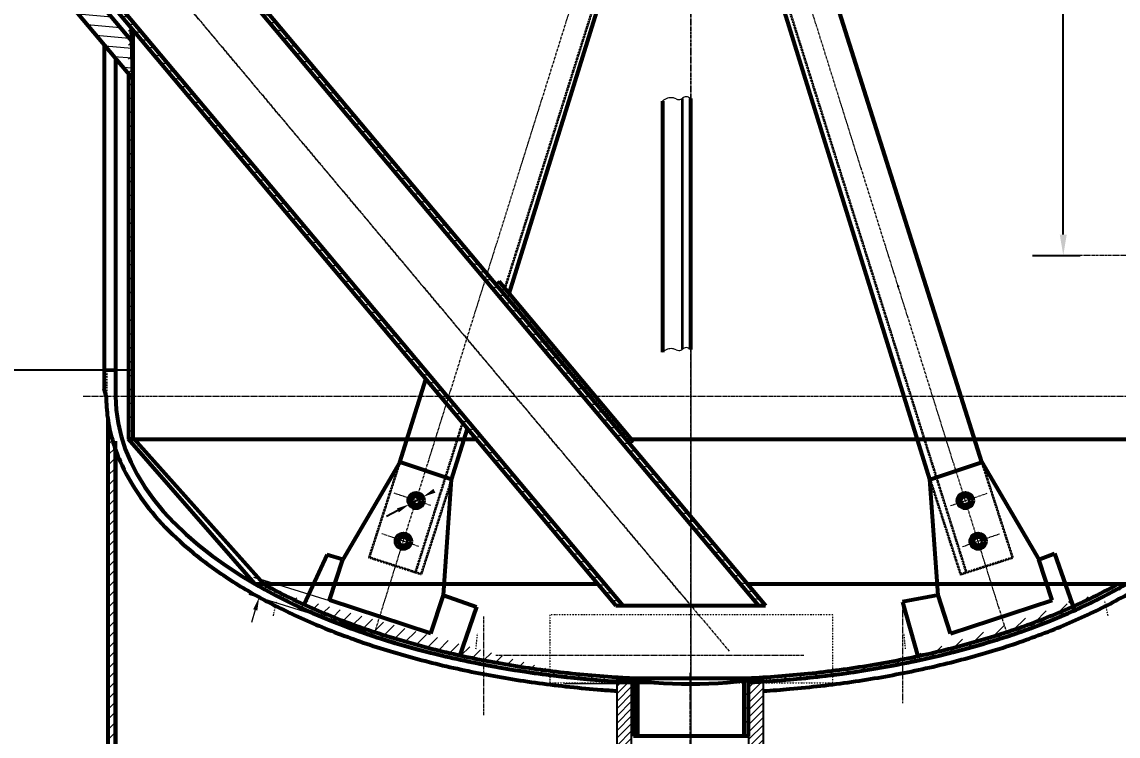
# Model space of a CAD drawing. Header units: millimetres. Extents: x -10 to 21015, y -2 to 14848.
# Drawn here: x 3197 to 5817, y 5305 to 7013 of the extents above; entities that cross this region are included whole.
import ezdxf

# ---------------------------------------------------------------- set-up
doc = ezdxf.new("R2010")
doc.units = ezdxf.units.MM
doc.header["$LTSCALE"] = 5
for name, pattern in [('CENTER', [2, 1.25, -0.25, 0.25, -0.25]), ('DIVIDE', [1.25, 0.5, -0.25, 0, -0.25, 0, -0.25]), ('HIDDEN', [0.375, 0.25, -0.125])]:
    doc.linetypes.add(name, pattern=pattern)
doc.layers.add('dim', color=7, linetype='Continuous')
for name, color, linetype, lineweight in [('中心线', 4, 'CENTER', 18), ('双点划线', 6, 'DIVIDE', 18), ('实线', 7, 'Continuous', 53), ('文字', 3, 'Continuous', 30), ('细线', 1, 'Continuous', 18), ('虚线', 2, 'HIDDEN', 35)]:
    doc.layers.add(name, color=color, linetype=linetype, lineweight=lineweight)
doc.styles.get("Standard").update_dxf_attribs({"font": 'txt.shx', "width": 0.67, "bigfont": 'hztxt.shx'})
doc.dimstyles.get("Standard").update_dxf_attribs({"dimtxt": 0.18, "dimasz": 0.18, "dimexe": 0.18, "dimexo": 0.0625, "dimgap": 0.09, "dimtad": 0, "dimtih": 1, "dimtoh": 1, "dimdec": 4, "dimzin": 0, "dimdsep": 46, "dimtxsty": 'Standard', "dimcen": 0.09, "dimadec": 0, "dimazin": 0, "dimtfac": 1, "dimtdec": 4, "dimtofl": 0, "dimtmove": 0, "dimatfit": 3, "dimfxl": 0, "dimtolj": 1, "dimtzin": 0, "dimarcsym": 0})
pattern_1 = [(45, (-5071.198, 2312.122), (-16.572815, 16.572815), [])]
pattern_2 = [(350, (-6256.198, 4182.747), (2.713253, 15.387621), [])]

# ---------------------------------------------------------------- blocks, each defined once
blk = doc.blocks.new('*D50')
at = {"layer": 'DEFPOINTS', "color": 0}
for p in [(4795.7, 13310.2), (2593.7, 8241.9), (4344, 7523.5), (4795.7, 5617.7), (4795.7, 3260.2)]:
    blk.add_point(p, dxfattribs=at)
at = {"layer": '实线', "color": 1, "lineweight": -2}
blk.add_arc((4795.7, 5617.7), 1958.7, 91.4627, 128.5373, dxfattribs=at)
at = {"layer": '实线', "color": 1}
for points in [[(4745.6, 7584), (4745.8, 7567.4), (4795.7, 7576.3)], [(3580.7, 7143.3), (3570.1, 7156.2), (3536.7, 7118.1)]]:
    blk.add_solid(points, dxfattribs=at)
at = {"layer": '实线', "color": 3, "insert": (4107, 7509.9), "char_height": 70, "attachment_point": 5, "rotation": 20}
blk.add_mtext('\\A1;40°', dxfattribs=at)
blk = doc.blocks.new('*D53')
at = {"layer": 'DEFPOINTS', "color": 0}
for p in [(2801.1, 6180.2), (3461.9, 6180.2), (4513.2, 5110.2)]:
    blk.add_point(p, dxfattribs=at)
at = {"layer": '细线', "color": 1, "lineweight": -2}
for p, q in [((3461.9, 6180.2), (2761.1, 6180.2)), ((2801.1, 5160.2), (2801.1, 6130.2)), ((4513.2, 5110.2), (2761.1, 5110.2))]:
    blk.add_line(p, q, dxfattribs=at)
at = {"layer": '细线', "color": 1}
for points in [[(2792.8, 6130.2), (2809.5, 6130.2), (2801.1, 6180.2)], [(2792.8, 5160.2), (2809.5, 5160.2), (2801.1, 5110.2)]]:
    blk.add_solid(points, dxfattribs=at)
at = {"layer": '细线', "color": 3, "insert": (2746.1, 5645.2), "char_height": 70, "attachment_point": 5, "rotation": 90}
blk.add_mtext('\\A1;850', dxfattribs=at)
blk = doc.blocks.new('*D55')
at = {"layer": 'DEFPOINTS', "color": 0}
for p in [(5612.6, 10206.5), (5686.2, 10206.5), (5612.6, 6454.5)]:
    blk.add_point(p, dxfattribs=at)
at = {"layer": '细线', "color": 1, "lineweight": -2}
for p, q in [((5612.6, 10206.5), (5726.2, 10206.5)), ((5686.2, 6504.5), (5686.2, 10156.5)), ((5612.6, 6454.5), (5726.2, 6454.5))]:
    blk.add_line(p, q, dxfattribs=at)
at = {"layer": '细线', "color": 1}
for points in [[(5677.8, 10156.5), (5694.5, 10156.5), (5686.2, 10206.5)], [(5677.8, 6504.5), (5694.5, 6504.5), (5686.2, 6454.5)]]:
    blk.add_solid(points, dxfattribs=at)
at = {"layer": '细线', "color": 3, "insert": (5631.2, 8330.5), "char_height": 70, "attachment_point": 5, "rotation": 90}
blk.add_mtext('\\A1;3000', dxfattribs=at)

msp = doc.modelspace()

# ---------------------------------------------------------------- hatches: boundary and pattern name
at = {"layer": '文字'}
h = msp.add_hatch(color=1, dxfattribs=at)
edge = h.paths.add_edge_path(flags=0)
edge.add_arc((5291.53711, 6380.55251), 3.125, 0, 360)
h = msp.add_hatch(color=1, dxfattribs=at)
edge = h.paths.add_edge_path(flags=0)
edge.add_arc((5701.30224, 5625.87151), 3.125, 0, 360)
at = {"layer": '细线'}
h = msp.add_hatch(dxfattribs=at)
h.set_pattern_fill('ANSI31', color=256, scale=187.5, angle=130, style=0)
h.set_pattern_definition([(175, (593.272, 2236.665), (-2.04271, -23.34831), [])])
h.paths.add_polyline_path([(2720.70324, 7847.4508), (2666.12257, 7801.65218), (2662.50689, 7805.96118), (2637.13167, 7784.66884), (2670.87802, 7744.45151), (2687.32775, 7758.25447, -0.3427532938), (2705.71785, 7758.94853), (2743.97674, 7731.47972, -0.062576142), (2746.71912, 7728.93681), (3461.41238, 6877.19855), (3459.09369, 6967.47133)])
h.paths.add_polyline_path([(2605.53233, 7758.15385), (2590.21144, 7745.2981), (2623.95779, 7705.08077), (2639.27868, 7717.93652)])
h.paths.add_polyline_path([(3049.85203, 8047.7114, -0.3427532938), (3053.72895, 8065.70159), (3070.17868, 8079.50455), (3036.43233, 8119.72188), (3011.05711, 8098.42954), (3014.67279, 8094.12054), (2960.09212, 8048.32193), (3446.21207, 7468.98673), (3443.89338, 7559.25951), (3072.288, 8002.12155, -0.062576142), (3070.25994, 8005.26384)])
h.paths.add_polyline_path([(3083.35255, 8159.09262), (3068.03167, 8146.23687), (3101.77802, 8106.01954), (3117.0989, 8118.87529)])
h = msp.add_hatch(dxfattribs=at)
h.set_pattern_fill('ANSI31', color=256, scale=125, angle=305, style=0)
h.set_pattern_definition(pattern_2)
h.paths.add_polyline_path([(2621.78603, 8014.92443), (2612.21048, 8006.88958), (3395.93592, 7072.88197), (3395.93592, 7092.32852)])
h.paths.add_polyline_path([(3395.93592, 7479.31482), (3395.93592, 7498.76137), (2920.48517, 8065.3815), (2910.90962, 8057.34666)])
h.paths.add_polyline_path([(3395.93592, 7498.76137), (3395.93592, 7479.31482), (3420.67724, 7449.82926), (3420.67724, 7469.27581)])
h.paths.add_polyline_path([(3395.93592, 7092.32852), (3395.93592, 7072.88197), (3420.67724, 7043.39641), (3420.67724, 7062.84296)])
h.paths.add_polyline_path([(3420.67724, 7062.84296), (3420.67724, 7043.39641), (4144.94601, 6180.24651), (4161.2636, 6180.24651)])
h.paths.add_polyline_path([(3420.67724, 7469.27581), (3420.67724, 7449.82926), (4485.98366, 6180.24651), (4502.30125, 6180.24651)])
h = msp.add_hatch(dxfattribs=at)
h.set_pattern_fill('ANSI31', color=256, scale=125, angle=215, style=0)
h.set_pattern_definition([(260, (-6256.198, 4182.747), (15.387621, -2.713253), [])])
h.paths.add_polyline_path([(4336.93073, 6392.88465), (4329.27029, 6386.45678), (4502.30125, 6180.24651), (4515.35532, 6180.24651)])
h.paths.add_polyline_path([(4515.35532, 6180.24651), (4502.30125, 6180.24651), (4554.74498, 6117.74651), (4567.79905, 6117.74651)])
h.paths.add_polyline_path([(4567.79905, 6117.74651), (4554.74498, 6117.74651), (4650.6641, 6003.43456), (4658.32454, 6009.86243)])
h = msp.add_hatch(dxfattribs=at)
h.set_pattern_fill('ANSI31', color=256, scale=125, angle=305, style=0)
h.set_pattern_definition(pattern_2)
h.paths.add_polyline_path([(4161.2636, 6180.24651), (4144.94601, 6180.24651), (4197.38973, 6117.74651), (4213.70732, 6117.74651)])
h.paths.add_polyline_path([(4502.30125, 6180.24651), (4485.98366, 6180.24651), (4538.42739, 6117.74651), (4554.74498, 6117.74651)])
h.paths.add_polyline_path([(4554.74498, 6117.74651), (4538.42739, 6117.74651), (4795.67724, 5811.16807), (4795.67724, 5830.61462)])
h.paths.add_polyline_path([(4616.99962, 5617.67492), (4633.31721, 5617.67492), (4213.70732, 6117.74651), (4197.38973, 6117.74651)])
h.paths.add_polyline_path([(4958.03727, 5617.67492), (4974.35486, 5617.67492), (4795.67724, 5830.61462), (4795.67724, 5811.16807)])
h = msp.add_hatch(dxfattribs=at)
h.set_pattern_fill('ANSI31', color=256, scale=137.5, style=0)
h.set_pattern_definition([(45, (-5396.823, 2087.747), (-12.153398, 12.153398), [])])
edge = h.paths.add_edge_path()
edge.add_line((3401.92724, 4820.87151), (3419.42724, 4820.87151))
edge.add_line((3419.42724, 4820.87151), (3419.42724, 6001.39065))
edge.add_spline(control_points=[(3419.42724, 6001.39065), (3418.46998, 6004.33853), (3417.54885, 6007.29057), (3416.66401, 6010.24651)], knot_values=[3.2901598918, 3.2901598918, 3.2901598918, 3.2901598918, 3.3025471686, 3.3025471686, 3.3025471686, 3.3025471686], degree=3, periodic=0)
edge.add_line((3416.66401, 6010.24651), (3401.92724, 6010.24651))
edge.add_line((3401.92724, 6010.24651), (3401.92724, 4820.87151))
h = msp.add_hatch(dxfattribs=at)
h.set_pattern_fill('ANSI31', color=256, scale=187.5, style=0)
h.set_pattern_definition(pattern_1)
edge = h.paths.add_edge_path()
edge.add_spline(control_points=[(4301.30224, 5486.40605), (4258.81451, 5494.62797), (4217.15547, 5503.90921), (4130.71727, 5525.81339), (4086.22118, 5538.71193), (4000.44239, 5566.91506), (3959.15992, 5582.21961), (3880.33822, 5615.03152), (3842.79923, 5632.53882), (3796.08744, 5656.92034), (3785.01642, 5662.91066), (3774.16671, 5668.99651)], knot_values=[0.728047747, 0.728047747, 0.728047747, 0.728047747, 0.8278723702, 0.8278723702, 0.9404700136, 0.9404700136, 1.0530676571, 1.0530676571, 1.1656653006, 1.1656653006, 1.2015344357, 1.2015344357, 1.2015344357, 1.2015344357], degree=3, periodic=0)
edge.add_line((3774.16671, 5668.99651), (3761.7856, 5664.68957))
edge.add_ellipse((4795.67724, 6117.74651), major_axis=(-1375, 0), ratio=0.5, start_angle=40.74754355, end_angle=68.92771654, ccw=False)
edge.add_spline(control_points=[(4301.30224, 5476.22187), (4273.25921, 5481.62467), (4245.57024, 5487.48696), (4170.33577, 5504.89136), (4123.65749, 5517.37074), (4021.06252, 5548.72534), (3966.14608, 5568.4183), (3888.54265, 5600.81631), (3863.47005, 5612.09146), (3815.04743, 5635.53149), (3791.69808, 5647.69702), (3769.27455, 5660.27488)], knot_values=[0.728047747, 0.728047747, 0.728047747, 0.728047747, 0.79361756, 0.79361756, 0.9089138402, 0.9089138402, 1.0559645474, 1.0559645474, 1.129489901, 1.129489901, 1.2030152547, 1.2030152547, 1.2030152547, 1.2030152547], degree=3, periodic=0)
edge.add_ellipse((4795.67724, 6117.74651), major_axis=(-1375, 0), ratio=0.5, start_angle=40.74754355, end_angle=68.92771654, ccw=False)
edge.add_spline(control_points=[(4301.30224, 5476.22187), (4273.25921, 5481.62467), (4245.57024, 5487.48696), (4170.33577, 5504.89136), (4123.65749, 5517.37074), (4021.06252, 5548.72534), (3966.14608, 5568.4183), (3888.54265, 5600.81631), (3863.47005, 5612.09146), (3815.04743, 5635.53149), (3791.69808, 5647.69702), (3769.27455, 5660.27488)], knot_values=[0.728047747, 0.728047747, 0.728047747, 0.728047747, 0.79361756, 0.79361756, 0.9089138402, 0.9089138402, 1.0559645474, 1.0559645474, 1.129489901, 1.129489901, 1.2030152547, 1.2030152547, 1.2030152547, 1.2030152547], degree=3, periodic=0)
edge.add_ellipse((4795.67724, 6117.74651), major_axis=(-1375, 0), ratio=0.5, start_angle=40.74754355, end_angle=68.92771654, ccw=False)
edge.add_spline(control_points=[(4301.30224, 5476.22187), (4273.25921, 5481.62467), (4245.57024, 5487.48696), (4170.33577, 5504.89136), (4123.65749, 5517.37074), (4021.06252, 5548.72534), (3966.14608, 5568.4183), (3888.54265, 5600.81631), (3863.47005, 5612.09146), (3815.04743, 5635.53149), (3791.69808, 5647.69702), (3769.27455, 5660.27488)], knot_values=[0.728047747, 0.728047747, 0.728047747, 0.728047747, 0.79361756, 0.79361756, 0.9089138402, 0.9089138402, 1.0559645474, 1.0559645474, 1.129489901, 1.129489901, 1.2030152547, 1.2030152547, 1.2030152547, 1.2030152547], degree=3, periodic=0)
edge.add_ellipse((4795.67724, 6117.74651), major_axis=(-1375, 0), ratio=0.5, start_angle=40.74754355, end_angle=68.92771654, ccw=False)
edge.add_spline(control_points=[(4301.30224, 5476.22187), (4273.25921, 5481.62467), (4245.57024, 5487.48696), (4170.33577, 5504.89136), (4123.65749, 5517.37074), (4021.06252, 5548.72534), (3966.14608, 5568.4183), (3888.54265, 5600.81631), (3863.47005, 5612.09146), (3815.04743, 5635.53149), (3791.69808, 5647.69702), (3769.27455, 5660.27488)], knot_values=[0.728047747, 0.728047747, 0.728047747, 0.728047747, 0.79361756, 0.79361756, 0.9089138402, 0.9089138402, 1.0559645474, 1.0559645474, 1.129489901, 1.129489901, 1.2030152547, 1.2030152547, 1.2030152547, 1.2030152547], degree=3, periodic=0)
edge.add_ellipse((4795.67724, 6117.74651), major_axis=(-1375, 0), ratio=0.5, start_angle=40.74754355, end_angle=68.92771654, ccw=False)
edge.add_spline(control_points=[(4301.30224, 5476.22187), (4273.25921, 5481.62467), (4245.57024, 5487.48696), (4170.33577, 5504.89136), (4123.65749, 5517.37074), (4021.06252, 5548.72534), (3966.14608, 5568.4183), (3888.54265, 5600.81631), (3863.47005, 5612.09146), (3815.04743, 5635.53149), (3791.69808, 5647.69702), (3769.27455, 5660.27488)], knot_values=[0.728047747, 0.728047747, 0.728047747, 0.728047747, 0.79361756, 0.79361756, 0.9089138402, 0.9089138402, 1.0559645474, 1.0559645474, 1.129489901, 1.129489901, 1.2030152547, 1.2030152547, 1.2030152547, 1.2030152547], degree=3, periodic=0)
edge.add_ellipse((4795.67724, 6117.74651), major_axis=(-1375, 0), ratio=0.5, start_angle=40.74754355, end_angle=68.92771654, ccw=False)
edge.add_spline(control_points=[(4301.30224, 5476.22187), (4273.25921, 5481.62467), (4245.57024, 5487.48696), (4170.33577, 5504.89136), (4123.65749, 5517.37074), (4021.06252, 5548.72534), (3966.14608, 5568.4183), (3888.54265, 5600.81631), (3863.47005, 5612.09146), (3815.04743, 5635.53149), (3791.69808, 5647.69702), (3769.27455, 5660.27488)], knot_values=[0.728047747, 0.728047747, 0.728047747, 0.728047747, 0.79361756, 0.79361756, 0.9089138402, 0.9089138402, 1.0559645474, 1.0559645474, 1.129489901, 1.129489901, 1.2030152547, 1.2030152547, 1.2030152547, 1.2030152547], degree=3, periodic=0)
edge.add_ellipse((4795.67724, 6117.74651), major_axis=(-1375, 0), ratio=0.5, start_angle=40.74754355, end_angle=68.92771654, ccw=False)
edge.add_spline(control_points=[(4301.30224, 5476.22187), (4273.25921, 5481.62467), (4245.57024, 5487.48696), (4170.33577, 5504.89136), (4123.65749, 5517.37074), (4021.06252, 5548.72534), (3966.14608, 5568.4183), (3888.54265, 5600.81631), (3863.47005, 5612.09146), (3815.04743, 5635.53149), (3791.69808, 5647.69702), (3769.27455, 5660.27488)], knot_values=[0.728047747, 0.728047747, 0.728047747, 0.728047747, 0.79361756, 0.79361756, 0.9089138402, 0.9089138402, 1.0559645474, 1.0559645474, 1.129489901, 1.129489901, 1.2030152547, 1.2030152547, 1.2030152547, 1.2030152547], degree=3, periodic=0)
edge.add_ellipse((4795.67724, 6117.74651), major_axis=(-1375, 0), ratio=0.5, start_angle=40.74754355, end_angle=68.92771654, ccw=False)
edge.add_spline(control_points=[(4301.30224, 5476.22187), (4273.25921, 5481.62467), (4245.57024, 5487.48696), (4170.33577, 5504.89136), (4123.65749, 5517.37074), (4021.06252, 5548.72534), (3966.14608, 5568.4183), (3888.54265, 5600.81631), (3863.47005, 5612.09146), (3815.04743, 5635.53149), (3791.69808, 5647.69702), (3769.27455, 5660.27488)], knot_values=[0.728047747, 0.728047747, 0.728047747, 0.728047747, 0.79361756, 0.79361756, 0.9089138402, 0.9089138402, 1.0559645474, 1.0559645474, 1.129489901, 1.129489901, 1.2030152547, 1.2030152547, 1.2030152547, 1.2030152547], degree=3, periodic=0)
edge.add_ellipse((4795.67724, 6117.74651), major_axis=(-1375, 0), ratio=0.5, start_angle=40.74754355, end_angle=68.92771654, ccw=False)
edge.add_spline(control_points=[(3769.27455, 5660.27488), (3791.69808, 5647.69702), (3815.04743, 5635.53149), (3863.47005, 5612.09146), (3888.54265, 5600.81631), (3966.14608, 5568.4183), (4021.06252, 5548.72534), (4123.65749, 5517.37074), (4170.33577, 5504.89136), (4245.57024, 5487.48696), (4273.25921, 5481.62467), (4301.30224, 5476.22187)], knot_values=[0.728047747, 0.728047747, 0.728047747, 0.728047747, 0.8015731006, 0.8015731006, 0.8750984543, 0.8750984543, 1.0221491615, 1.0221491615, 1.1374454417, 1.1374454417, 1.2030152547, 1.2030152547, 1.2030152547, 1.2030152547], degree=3, periodic=0)
edge.add_line((4301.30224, 5476.22187), (4301.30224, 5486.40605))
edge = h.paths.add_edge_path()
edge.add_spline(control_points=[(4477.22341, 5459.01024), (4473.10302, 5459.50264), (4468.98723, 5460.0046), (4414.99101, 5466.72294), (4365.81157, 5474.33479), (4312.18881, 5484.31933), (4306.73874, 5485.35402), (4301.30224, 5486.40605)], knot_values=[1.2015344357, 1.2015344357, 1.2015344357, 1.2015344357, 1.2108134994, 1.2108134994, 1.3234111429, 1.3234111429, 1.3361841632, 1.3361841632, 1.3361841632, 1.3361841632], degree=3, periodic=0)
edge.add_line((4301.30224, 5486.40605), (4301.30224, 5476.22187))
edge.add_spline(control_points=[(4301.30224, 5476.22187), (4322.56936, 5472.12452), (4344.04011, 5468.29144), (4399.68394, 5459.13185), (4434.11689, 5454.19991), (4468.88185, 5449.94652)], knot_values=[1.2030152547, 1.2030152547, 1.2030152547, 1.2030152547, 1.2527417219, 1.2527417219, 1.3308303446, 1.3308303446, 1.3308303446, 1.3308303446], degree=3, periodic=0)
edge.add_ellipse((4795.67724, 6117.74651), major_axis=(-1375, 0), ratio=0.5, start_angle=68.92771654, end_angle=76.25095765, ccw=False)
edge.add_spline(control_points=[(4468.88185, 5449.94652), (4434.11689, 5454.19991), (4399.68394, 5459.13185), (4344.04011, 5468.29144), (4322.56936, 5472.12452), (4301.30224, 5476.22187)], knot_values=[1.2030152547, 1.2030152547, 1.2030152547, 1.2030152547, 1.2811038773, 1.2811038773, 1.3308303446, 1.3308303446, 1.3308303446, 1.3308303446], degree=3, periodic=0)
edge.add_ellipse((4795.67724, 6117.74651), major_axis=(-1375, 0), ratio=0.5, start_angle=68.92771654, end_angle=76.25095765, ccw=False)
edge.add_spline(control_points=[(4301.30224, 5476.22187), (4322.56936, 5472.12452), (4344.04011, 5468.29144), (4399.68394, 5459.13185), (4434.11689, 5454.19991), (4468.88185, 5449.94652)], knot_values=[1.2030152547, 1.2030152547, 1.2030152547, 1.2030152547, 1.2527417219, 1.2527417219, 1.3308303446, 1.3308303446, 1.3308303446, 1.3308303446], degree=3, periodic=0)
edge.add_line((4468.88185, 5449.94652), (4477.22341, 5459.01024))
edge = h.paths.add_edge_path()
edge.add_line((4477.22341, 5459.01024), (4468.88185, 5449.94652))
edge.add_spline(control_points=[(4468.88185, 5449.94652), (4485.44665, 5447.91987), (4502.08683, 5446.04727), (4558.72762, 5440.2253), (4599.02976, 5437.00912), (4639.5378, 5434.69391)], knot_values=[1.3308303446, 1.3308303446, 1.3308303446, 1.3308303446, 1.3680380021, 1.3680380021, 1.4569947807, 1.4569947807, 1.4569947807, 1.4569947807], degree=3, periodic=0)
edge.add_ellipse((4795.67724, 6117.74651), major_axis=(-1375, 0), ratio=0.5, start_angle=76.25095765, end_angle=83.47520845, ccw=False)
edge.add_spline(control_points=[(4639.5378, 5434.69391), (4599.02976, 5437.00912), (4558.72762, 5440.2253), (4502.08683, 5446.04727), (4485.44665, 5447.91987), (4468.88185, 5449.94652)], knot_values=[1.3308303446, 1.3308303446, 1.3308303446, 1.3308303446, 1.4197871231, 1.4197871231, 1.4569947807, 1.4569947807, 1.4569947807, 1.4569947807], degree=3, periodic=0)
edge.add_ellipse((4795.67724, 6117.74651), major_axis=(-1375, 0), ratio=0.5, start_angle=76.25095765, end_angle=83.47520845, ccw=False)
edge.add_spline(control_points=[(4468.88185, 5449.94652), (4485.44665, 5447.91987), (4502.08683, 5446.04727), (4558.72762, 5440.2253), (4599.02976, 5437.00912), (4639.5378, 5434.69391)], knot_values=[1.3308303446, 1.3308303446, 1.3308303446, 1.3308303446, 1.3680380021, 1.3680380021, 1.4569947807, 1.4569947807, 1.4569947807, 1.4569947807], degree=3, periodic=0)
edge.add_line((4639.5378, 5434.69391), (4658.80224, 5433.66159))
edge.add_line((4658.80224, 5433.66159), (4658.80224, 5443.67405))
edge.add_spline(control_points=[(4658.80224, 5443.67405), (4644.61863, 5444.38608), (4630.45742, 5445.20877), (4569.55288, 5449.23009), (4523.10233, 5453.52758), (4477.22341, 5459.01024)], knot_values=[1.3361841632, 1.3361841632, 1.3361841632, 1.3361841632, 1.3674006251, 1.3674006251, 1.4707192048, 1.4707192048, 1.4707192048, 1.4707192048], degree=3, periodic=0)
h = msp.add_hatch(dxfattribs=at)
h.set_pattern_fill('ANSI31', color=256, scale=187.5, style=0)
h.set_pattern_definition(pattern_1)
edge = h.paths.add_edge_path()
edge.add_spline(control_points=[(5027.38141, 5450.11488), (4995.93586, 5447.41691), (4964.30026, 5445.26791), (4932.55224, 5443.67387)], knot_values=[1.6708734299, 1.6708734299, 1.6708734299, 1.6708734299, 1.740747177, 1.740747177, 1.740747177, 1.740747177], degree=3, periodic=0)
edge.add_line((4932.55224, 5443.67387), (4932.55224, 5433.66187))
edge.add_spline(control_points=[(4932.55224, 5433.66187), (4952.35419, 5434.65229), (4972.11313, 5435.85758), (5004.20512, 5438.17013), (5016.57546, 5439.14804), (5028.9168, 5440.21023)], knot_values=[1.6705069668, 1.6705069668, 1.6705069668, 1.6705069668, 1.7139268428, 1.7139268428, 1.7412494216, 1.7412494216, 1.7412494216, 1.7412494216], degree=3, periodic=0)
edge.add_ellipse((4795.67724, 6117.74651), major_axis=(-1375, 0), ratio=0.5, start_angle=95.71299634, end_angle=99.76623774, ccw=False)
edge.add_spline(control_points=[(4932.55224, 5433.66187), (4952.35419, 5434.65229), (4972.11313, 5435.85758), (5004.20512, 5438.17013), (5016.57546, 5439.14804), (5028.9168, 5440.21023)], knot_values=[1.6705069668, 1.6705069668, 1.6705069668, 1.6705069668, 1.7139268428, 1.7139268428, 1.7412494216, 1.7412494216, 1.7412494216, 1.7412494216], degree=3, periodic=0)
edge.add_arc((4931.92724, 5430.24651), 97.5, 5.86541015, 11.75798378)
edge = h.paths.add_edge_path()
edge.add_ellipse((4795.67724, 6117.74651), major_axis=(-1375, 0), ratio=0.5, start_angle=111.60352892, end_angle=124.15084933, ccw=False)
edge.add_spline(control_points=[(5567.56578, 5548.79765), (5526.97093, 5535.02923), (5484.90142, 5522.34756), (5396.29445, 5498.77241), (5349.64013, 5487.98835), (5301.92724, 5478.54109)], knot_values=[1.9478492065, 1.9478492065, 1.9478492065, 1.9478492065, 2.0548746939, 2.0548746939, 2.1668411709, 2.1668411709, 2.1668411709, 2.1668411709], degree=3, periodic=0)
edge.add_ellipse((4795.67724, 6117.74651), major_axis=(-1375, 0), ratio=0.5, start_angle=111.60352892, end_angle=124.15084933, ccw=False)
edge.add_spline(control_points=[(5567.56578, 5548.79765), (5526.97093, 5535.02923), (5484.90142, 5522.34756), (5396.29445, 5498.77241), (5349.64013, 5487.98835), (5301.92724, 5478.54109)], knot_values=[1.9478492065, 1.9478492065, 1.9478492065, 1.9478492065, 2.0548746939, 2.0548746939, 2.1668411709, 2.1668411709, 2.1668411709, 2.1668411709], degree=3, periodic=0)
edge.add_ellipse((4795.67724, 6117.74651), major_axis=(-1375, 0), ratio=0.5, start_angle=111.60352892, end_angle=124.15084933, ccw=False)
edge.add_spline(control_points=[(5301.92724, 5478.54109), (5349.64013, 5487.98835), (5396.29445, 5498.77241), (5484.90142, 5522.34756), (5526.97093, 5535.02923), (5567.56578, 5548.79765)], knot_values=[1.9478492065, 1.9478492065, 1.9478492065, 1.9478492065, 2.0598156834, 2.0598156834, 2.1668411709, 2.1668411709, 2.1668411709, 2.1668411709], degree=3, periodic=0)
edge.add_line((5567.56578, 5548.79765), (5560.97206, 5557.1244))
edge.add_spline(control_points=[(5560.97206, 5557.1244), (5542.53787, 5550.91206), (5523.79754, 5544.92322), (5460.84828, 5525.87228), (5415.40936, 5513.81199), (5346.73531, 5497.99382), (5324.45129, 5493.21571), (5301.92724, 5488.73608)], knot_values=[1.9493754817, 1.9493754817, 1.9493754817, 1.9493754817, 1.9981428904, 1.9981428904, 2.1107405339, 2.1107405339, 2.1638560125, 2.1638560125, 2.1638560125, 2.1638560125], degree=3, periodic=0)
edge.add_line((5301.92724, 5488.73608), (5301.92724, 5478.54109))
edge.add_spline(control_points=[(5301.92724, 5478.54109), (5349.64013, 5487.98835), (5396.29445, 5498.77241), (5484.90142, 5522.34756), (5526.97093, 5535.02923), (5567.56578, 5548.79765)], knot_values=[1.9478492065, 1.9478492065, 1.9478492065, 1.9478492065, 2.0598156834, 2.0598156834, 2.1668411709, 2.1668411709, 2.1668411709, 2.1668411709], degree=3, periodic=0)
edge.add_ellipse((4795.67724, 6117.74651), major_axis=(-1375, 0), ratio=0.5, start_angle=111.60352892, end_angle=124.15084933, ccw=False)
edge.add_spline(control_points=[(5567.56578, 5548.79765), (5526.97093, 5535.02923), (5484.90142, 5522.34756), (5396.29445, 5498.77241), (5349.64013, 5487.98835), (5301.92724, 5478.54109)], knot_values=[1.9478492065, 1.9478492065, 1.9478492065, 1.9478492065, 2.0548746939, 2.0548746939, 2.1668411709, 2.1668411709, 2.1668411709, 2.1668411709], degree=3, periodic=0)
edge = h.paths.add_edge_path()
edge.add_ellipse((4795.67724, 6117.74651), major_axis=(-1375, 0), ratio=0.5, start_angle=124.15084933, end_angle=139.25245645, ccw=False)
edge.add_spline(control_points=[(5822.07972, 5660.2748), (5819.68855, 5658.93359), (5817.28687, 5657.59707), (5779.40333, 5636.68051), (5741.67153, 5618.11887), (5662.18752, 5583.28996), (5620.43549, 5567.022), (5573.83121, 5550.93215), (5570.7029, 5549.86165), (5567.56578, 5548.79765)], knot_values=[2.1668411709, 2.1668411709, 2.1668411709, 2.1668411709, 2.1746815132, 2.1746815132, 2.2899777934, 2.2899777934, 2.4052740736, 2.4052740736, 2.4135448664, 2.4135448664, 2.4135448664, 2.4135448664], degree=3, periodic=0)
edge.add_ellipse((4795.67724, 6117.74651), major_axis=(-1375, 0), ratio=0.5, start_angle=124.15084933, end_angle=139.25245645, ccw=False)
edge.add_spline(control_points=[(5822.07972, 5660.2748), (5819.68855, 5658.93359), (5817.28687, 5657.59707), (5779.40333, 5636.68051), (5741.67153, 5618.11887), (5662.18752, 5583.28996), (5620.43549, 5567.022), (5573.83121, 5550.93215), (5570.7029, 5549.86165), (5567.56578, 5548.79765)], knot_values=[2.1668411709, 2.1668411709, 2.1668411709, 2.1668411709, 2.1746815132, 2.1746815132, 2.2899777934, 2.2899777934, 2.4052740736, 2.4052740736, 2.4135448664, 2.4135448664, 2.4135448664, 2.4135448664], degree=3, periodic=0)
edge.add_ellipse((4795.67724, 6117.74651), major_axis=(-1375, 0), ratio=0.5, start_angle=124.15084933, end_angle=139.25245645, ccw=False)
edge.add_spline(control_points=[(5822.07972, 5660.2748), (5819.68855, 5658.93359), (5817.28687, 5657.59707), (5779.40333, 5636.68051), (5741.67153, 5618.11887), (5662.18752, 5583.28996), (5620.43549, 5567.022), (5573.83121, 5550.93215), (5570.7029, 5549.86165), (5567.56578, 5548.79765)], knot_values=[2.1668411709, 2.1668411709, 2.1668411709, 2.1668411709, 2.1746815132, 2.1746815132, 2.2899777934, 2.2899777934, 2.4052740736, 2.4052740736, 2.4135448664, 2.4135448664, 2.4135448664, 2.4135448664], degree=3, periodic=0)
edge.add_ellipse((4795.67724, 6117.74651), major_axis=(-1375, 0), ratio=0.5, start_angle=124.15084933, end_angle=139.25245645, ccw=False)
edge.add_spline(control_points=[(5822.07972, 5660.2748), (5819.68855, 5658.93359), (5817.28687, 5657.59707), (5779.40333, 5636.68051), (5741.67153, 5618.11887), (5662.18752, 5583.28996), (5620.43549, 5567.022), (5573.83121, 5550.93215), (5570.7029, 5549.86165), (5567.56578, 5548.79765)], knot_values=[2.1668411709, 2.1668411709, 2.1668411709, 2.1668411709, 2.1746815132, 2.1746815132, 2.2899777934, 2.2899777934, 2.4052740736, 2.4052740736, 2.4135448664, 2.4135448664, 2.4135448664, 2.4135448664], degree=3, periodic=0)
edge.add_ellipse((4795.67724, 6117.74651), major_axis=(-1375, 0), ratio=0.5, start_angle=124.15084933, end_angle=139.25245645)
edge.add_line((5837.36757, 5668.99651), (5817.18772, 5668.99651))
edge.add_spline(control_points=[(5817.18772, 5668.99651), (5795.02723, 5656.5667), (5771.94363, 5644.53534), (5711.19559, 5615.1128), (5672.35748, 5598.31244), (5608.70352, 5573.76959), (5585.10002, 5565.25556), (5560.97206, 5557.1244)], knot_values=[2.1638560125, 2.1638560125, 2.1638560125, 2.1638560125, 2.2371169881, 2.2371169881, 2.3497146316, 2.3497146316, 2.4135448664, 2.4135448664, 2.4135448664, 2.4135448664], degree=3, periodic=0)
edge.add_line((5560.97206, 5557.1244), (5567.56578, 5548.79765))
edge.add_spline(control_points=[(5567.56578, 5548.79765), (5570.7029, 5549.86165), (5573.83121, 5550.93215), (5620.43549, 5567.022), (5662.18752, 5583.28996), (5741.67153, 5618.11887), (5779.40333, 5636.68051), (5817.28687, 5657.59707), (5819.68855, 5658.93359), (5822.07972, 5660.2748)], knot_values=[2.1668411709, 2.1668411709, 2.1668411709, 2.1668411709, 2.1751119637, 2.1751119637, 2.2904082439, 2.2904082439, 2.4057045241, 2.4057045241, 2.4135448664, 2.4135448664, 2.4135448664, 2.4135448664], degree=3, periodic=0)
edge.add_ellipse((4795.67724, 6117.74651), major_axis=(-1375, 0), ratio=0.5, start_angle=124.15084933, end_angle=139.25245645, ccw=False)
edge.add_spline(control_points=[(5822.07972, 5660.2748), (5819.68855, 5658.93359), (5817.28687, 5657.59707), (5779.40333, 5636.68051), (5741.67153, 5618.11887), (5662.18752, 5583.28996), (5620.43549, 5567.022), (5573.83121, 5550.93215), (5570.7029, 5549.86165), (5567.56578, 5548.79765)], knot_values=[2.1668411709, 2.1668411709, 2.1668411709, 2.1668411709, 2.1746815132, 2.1746815132, 2.2899777934, 2.2899777934, 2.4052740736, 2.4052740736, 2.4135448664, 2.4135448664, 2.4135448664, 2.4135448664], degree=3, periodic=0)
h = msp.add_hatch(dxfattribs=at)
h.set_pattern_fill('ANSI31', color=256, scale=187.5, style=0)
h.set_pattern_definition(pattern_1)
edge = h.paths.add_edge_path()
edge.add_spline(control_points=[(5028.9168, 5440.21023), (5068.65364, 5443.6303), (5108.08975, 5447.92417), (5198.16118, 5459.82892), (5248.47119, 5468.0555), (5299.08841, 5477.98036), (5300.50829, 5478.26014), (5301.92724, 5478.54109)], knot_values=[1.7412494216, 1.7412494216, 1.7412494216, 1.7412494216, 1.829223123, 1.829223123, 1.9445194032, 1.9445194032, 1.9478492065, 1.9478492065, 1.9478492065, 1.9478492065], degree=3, periodic=0)
edge.add_line((5301.92724, 5478.54109), (5301.92724, 5488.73608))
edge.add_spline(control_points=[(5301.92724, 5488.73608), (5276.70335, 5483.7195), (5251.17844, 5479.07725), (5176.59547, 5466.75661), (5126.8766, 5460.06873), (5060.22552, 5453.08751), (5043.82946, 5451.5261), (5027.38141, 5450.11488)], knot_values=[1.740747177, 1.740747177, 1.740747177, 1.740747177, 1.8002293419, 1.8002293419, 1.9128269854, 1.9128269854, 1.9493754817, 1.9493754817, 1.9493754817, 1.9493754817], degree=3, periodic=0)
edge.add_arc((4931.92724, 5430.24651), 97.5, 5.86541015, 11.75798378, ccw=False)
h = msp.add_hatch(dxfattribs=at)
h.set_pattern_fill('ANSI31', color=256, scale=100, angle=90, style=0)
h.set_pattern_definition([(225, (-1116.198, 7166.426), (-8.838835, 8.838835), [])])
h.paths.add_polyline_path([(4986.92724, 5107.67563), (4934.42724, 5107.67563), (4934.42724, 5438.92381, 0.008002391), (4969.42724, 5443.92563), (4969.42724, 5205.4813, 0.0813811109), (4970.08084, 5201.4922), (4982.81132, 5163.68654, 0.1458291798), (4986.92724, 5157.85271)])
h.paths.add_polyline_path([(5014.42724, 5110.17563), (5010.05224, 5110.17563), (5010.05224, 5107.67563), (4986.92724, 5107.67563), (4986.92724, 5157.85271, 0.1682496576), (4994.65772, 5155.17563), (5014.42724, 5155.17563)])
h.paths.add_polyline_path([(5075.67724, 5110.17563), (5055.67724, 5110.17563), (5055.67724, 5155.17563), (5075.67724, 5155.17563)])
h.paths.add_polyline_path([(4654.42724, 5107.67563), (4601.92724, 5107.67563), (4601.92724, 5157.85271, 0.1458291798), (4606.04316, 5163.68654), (4618.77364, 5201.4922, 0.0813811109), (4619.42724, 5205.4813), (4619.42724, 5443.92563), (4621.92724, 5443.92563, 0.0074319427), (4654.42724, 5439.24325)])
h.paths.add_polyline_path([(4601.92724, 5107.67563), (4578.80224, 5107.67563), (4578.80224, 5110.17563), (4574.42724, 5110.17563), (4574.42724, 5155.17563), (4594.19676, 5155.17563, 0.1682496576), (4601.92724, 5157.85271)])
h.paths.add_polyline_path([(4533.17724, 5110.17563), (4513.17724, 5110.17563), (4513.17724, 5155.17563), (4533.17724, 5155.17563)])
h = msp.add_hatch(dxfattribs=at)
h.set_pattern_fill('ANSI31', color=256, scale=187.5, angle=90, style=0)
h.set_pattern_definition([(135, (-5071.198, 2312.122), (-16.572815, -16.572815), [])])
edge = h.paths.add_edge_path()
edge.add_spline(control_points=[(4932.55224, 5411.1336), (4929.22005, 5410.96828), (4925.88669, 5410.80899), (4922.55224, 5410.65575)], knot_values=[1.6624461549, 1.6624461549, 1.6624461549, 1.6624461549, 1.6696921441, 1.6696921441, 1.6696921441, 1.6696921441], degree=3, periodic=0)
edge.add_line((4922.55224, 5410.65575), (4922.55224, 5333.19828))
edge.add_arc((4931.92724, 5430.24651), 97.5, 264.48226563, 270.36728315)
edge.add_line((4932.55224, 5332.74851), (4932.55224, 5411.1336))
h.paths.add_polyline_path([(4932.55224, 5332.74851, -0.0256838784), (4922.55224, 5333.19828), (4922.55224, 5305.24692), (4932.55224, 5305.24692)])
edge = h.paths.add_edge_path()
edge.add_line((4932.55224, 5430.24651), (4922.55224, 5430.24651))
edge.add_line((4922.55224, 5430.24651), (4922.55224, 5410.65575))
edge.add_spline(control_points=[(4922.55224, 5410.65575), (4925.88669, 5410.80899), (4929.22005, 5410.96828), (4932.55224, 5411.1336)], knot_values=[1.6624461549, 1.6624461549, 1.6624461549, 1.6624461549, 1.6696921441, 1.6696921441, 1.6696921441, 1.6696921441], degree=3, periodic=0)
edge.add_line((4932.55224, 5411.1336), (4932.55224, 5430.24651))
edge = h.paths.add_edge_path()
edge.add_line((4932.55224, 5443.67405), (4922.55224, 5443.67405))
edge.add_line((4922.55224, 5443.67405), (4922.55224, 5433.17954))
edge.add_ellipse((4795.67724, 6117.74651), major_axis=(-1375, 0), ratio=0.5, start_angle=95.29436898, end_angle=95.71299634)
edge.add_spline(control_points=[(5028.9168, 5440.21023), (5016.57546, 5439.14804), (5004.20512, 5438.17013), (4972.11313, 5435.85758), (4952.35419, 5434.65229), (4932.55224, 5433.66187)], knot_values=[1.6705069668, 1.6705069668, 1.6705069668, 1.6705069668, 1.6978295457, 1.6978295457, 1.7412494216, 1.7412494216, 1.7412494216, 1.7412494216], degree=3, periodic=0)
edge.add_line((4932.55224, 5433.66187), (4932.55224, 5443.67405))
edge = h.paths.add_edge_path()
edge.add_spline(control_points=[(4668.80224, 5410.65583), (4665.46779, 5410.80907), (4662.13443, 5410.96834), (4658.80224, 5411.13365)], knot_values=[1.4719005053, 1.4719005053, 1.4719005053, 1.4719005053, 1.479146489, 1.479146489, 1.479146489, 1.479146489], degree=3, periodic=0)
edge.add_line((4658.80224, 5411.13365), (4658.80224, 5305.24692))
edge.add_line((4658.80224, 5305.24692), (4668.80224, 5305.24692))
edge.add_line((4668.80224, 5305.24692), (4668.80224, 5410.65583))
edge = h.paths.add_edge_path()
edge.add_line((4668.80224, 5430.24651), (4658.80224, 5430.24651))
edge.add_line((4658.80224, 5430.24651), (4658.80224, 5411.13365))
edge.add_spline(control_points=[(4658.80224, 5411.13365), (4662.13443, 5410.96834), (4665.46779, 5410.80907), (4668.80224, 5410.65583)], knot_values=[1.4719005053, 1.4719005053, 1.4719005053, 1.4719005053, 1.479146489, 1.479146489, 1.479146489, 1.479146489], degree=3, periodic=0)
edge.add_line((4668.80224, 5410.65583), (4668.80224, 5430.24651))

# ---------------------------------------------------------------- linework, layer by layer
at = {"color": 7}
for p, q in [((4619.42724, 5205.4813), (4619.42724, 5443.92563)), ((4654.42724, 5107.67563), (4654.42724, 5439.24325)), ((4934.42724, 5107.67563), (4934.42724, 5438.92381)), ((4969.42724, 5205.4813), (4969.42724, 5443.92563))]:
    msp.add_line(p, q, dxfattribs=at)
at = {"layer": 'dim'}
for p, q in [((4336.93073, 6392.88465), (4329.27029, 6386.45678)), ((4658.32454, 6009.86243), (4650.6641, 6003.43456))]:
    msp.add_line(p, q, dxfattribs=at)
at = {"layer": 'dim', "color": 1}
for p, q in [((4123.11046, 5859.6038), (4155.42819, 5876.99525)), ((4095.59204, 5844.79506), (4068.07361, 5829.98631))]:
    msp.add_line(p, q, dxfattribs=at)
for points in [[(4180.47848, 5896.3904), (4185.41473, 5887.21759), (4155.42819, 5876.99525)], [(4093.12391, 5849.38146), (4098.06016, 5840.20865), (4123.11046, 5859.6038)]]:
    msp.add_solid(points, dxfattribs=at)
at = {"layer": '中心线'}
for p, q in [((4795.67724, 13310.24651), (4795.67724, 3260.24651)), ((4795.67724, 5617.67492), (2593.66305, 8241.93324)), ((2601.76278, 8232.28036), (4888.07258, 5507.56244)), ((4795.67724, 5393.99651), (4795.67724, 7542.12151)), ((4039.58249, 5550.23352), (4560.05224, 7210.87151)), ((5551.77199, 5550.23352), (5031.30224, 7210.87151)), ((6580.67724, 6454.46146), (5612.55224, 6454.46146)), ((4795.67724, 6248.37151), (4795.67724, 3305.24651)), ((3343.17724, 6117.74651), (6373.80224, 6117.74651)), ((4174.42724, 5856.49651), (4086.92724, 5885.87151)), ((5416.92724, 5856.49651), (5504.42724, 5885.87151)), ((4145.67724, 5758.37151), (4057.55224, 5788.99651)), ((5445.67724, 5758.37151), (5533.80224, 5788.99651)), ((5301.92724, 5626.49651), (5301.92724, 5383.99651)), ((4301.30224, 5355.24651), (4301.30224, 5591.49651)), ((5065.67724, 5497.74651), (4328.80224, 5497.74651)), ((4794.42724, 5050.17563), (4794.42724, 5456.42563))]:
    msp.add_line(p, q, dxfattribs=at)
at = {"layer": '双点划线'}
for p, q in [((3400.67724, 6180.24651), (3420.67724, 6180.87151)), ((3400.67724, 6117.74651), (3400.67724, 6180.24651)), ((3420.67724, 6117.74651), (3420.67724, 6180.87151)), ((3797.9406, 5592.58553), (3806.2273, 5629.15848)), ((5793.41388, 5592.58553), (5785.12718, 5629.15848)), ((4458.80224, 5595.24651), (4458.80224, 5432.74651)), ((5135.05224, 5595.24651), (4458.80224, 5595.24651)), ((5135.05224, 5432.74651), (5135.05224, 5595.24651)), ((4282.28696, 5513.83981), (4286.01298, 5551.15424)), ((5309.06752, 5513.83981), (5305.3415, 5551.15424)), ((4458.80224, 5432.74651), (5135.05224, 5432.74651))]:
    msp.add_line(p, q, dxfattribs=at)
at = {"layer": '实线'}
for p, q in [((2821.91514, 8182.85269), (4974.35486, 5617.67492)), ((2812.33959, 8174.81785), (4958.03727, 5617.67492)), ((2612.21048, 8006.88958), (4616.99962, 5617.67492)), ((2621.78603, 8014.92443), (4633.31721, 5617.67492)), ((2720.70324, 7847.4508), (3459.09369, 6967.47133)), ((2746.71912, 7728.93681), (3461.41238, 6877.19855)), ((5491.30224, 5960.24651), (5093.17724, 7221.49651)), ((4361.92527, 6363.09732), (4621.92724, 7200.24651)), ((5367.55224, 5918.37151), (4969.42724, 7200.24651)), ((3458.29503, 6998.56528), (3461.41238, 6877.19855)), ((3461.92724, 6994.23658), (3461.92724, 6015.24651)), ((3393.17724, 6958.51802), (3393.17724, 6135.87151)), ((3420.67724, 6925.7448), (3420.67724, 6117.74651)), ((3451.92724, 6888.5025), (3451.92724, 6015.24651)), ((4728.17724, 6823.37151), (4728.17724, 6223.37151)), ((4795.67724, 6229.62151), (4795.67724, 6829.62151)), ((4336.93073, 6392.88465), (4658.32454, 6009.86243)), ((3393.17724, 6180.24651), (3420.67724, 6180.87151)), ((4100.05224, 5960.24651), (4162.78603, 6158.98559)), ((3398.17724, 6117.74651), (3393.17724, 6135.87151)), ((3401.92724, 6065.37556), (3401.92724, 4820.87151)), ((4223.80224, 5918.37151), (4261.86107, 6040.91257)), ((3419.42724, 6010.24651), (3419.42724, 4820.87151)), ((3465.19765, 6015.24651), (3451.92724, 6015.24651)), ((3753.98691, 5668.99651), (3451.92724, 6015.24651)), ((3451.92724, 6015.24651), (4283.39744, 6015.24651)), ((3774.16676, 5668.99651), (3465.19765, 6015.24651)), ((4653.80676, 6015.24651), (6139.42724, 6015.24651)), ((3420.67724, 5989.94903), (3420.67724, 4820.87151)), ((4100.05224, 5960.24651), (3963.77334, 5727.54012)), ((4223.80224, 5918.37151), (4100.05224, 5960.24651)), ((5367.55224, 5918.37151), (5491.30224, 5960.24651)), ((5491.30224, 5960.24651), (5627.58114, 5727.54012)), ((4204.31794, 5642.19112), (4223.80224, 5918.37151)), ((5387.03654, 5642.19112), (5367.55224, 5918.37151)), ((3926.30224, 5738.37151), (3871.94437, 5619.48471)), ((3963.77334, 5727.54012), (3926.30224, 5738.37151)), ((5627.58114, 5727.54012), (5665.05224, 5742.12151)), ((5665.05224, 5742.12151), (5713.365, 5605.77181)), ((3931.92724, 5630.24651), (3963.77334, 5727.54012)), ((5659.42724, 5630.24651), (5627.58114, 5727.54012)), ((3769.27455, 5660.27488), (3753.98691, 5668.99651)), ((3753.98691, 5668.99651), (4573.93569, 5668.99651)), ((4930.67159, 5668.99651), (5837.36757, 5668.99651)), ((4174.42724, 5550.87151), (4204.31794, 5642.19112)), ((4204.31794, 5642.19112), (4283.80224, 5613.99651)), ((5387.03654, 5642.19112), (5301.92724, 5626.49651)), ((5416.92724, 5550.87151), (5387.03654, 5642.19112)), ((4174.42724, 5550.87151), (3931.92724, 5630.24651)), ((4283.80224, 5613.99651), (4242.15799, 5493.53564)), ((4616.99962, 5617.67492), (4974.35486, 5617.67492)), ((5301.92724, 5626.49651), (5338.81348, 5496.38533)), ((5416.92724, 5550.87151), (5659.42724, 5630.24651)), ((4658.80224, 5443.67405), (4932.55224, 5443.67405)), ((4658.80224, 5443.67405), (4658.80224, 5305.24692)), ((4668.80224, 5443.67405), (4668.80224, 5305.24692)), ((4922.55224, 5443.67387), (4922.55224, 5305.24692)), ((4932.55224, 5443.67387), (4932.55224, 5305.24692)), ((4932.55224, 5305.24692), (4658.80224, 5305.24692))]:
    msp.add_line(p, q, dxfattribs=at)
for centre, radius in [((4139.26932, 5868.29953), 18.35005), ((4139.26932, 5868.29953), 10.69336), ((5452.08516, 5868.29953), 18.35005), ((5452.08516, 5868.29953), 10.69336), ((4108.82953, 5771.17674), 18.35005), ((4108.82953, 5771.17674), 10.69336), ((5482.52495, 5771.17674), 18.35005), ((5482.52495, 5771.17674), 10.69336)]:
    msp.add_circle(centre, radius, dxfattribs=at)
msp.add_arc((4795.67724, 6534.7779), 1104.60298, 260.9499995, 279.0500005, dxfattribs=at)
for start_param, end_param in [(3.1415926536, 4.5838535243), (4.8390913473, 6.2831853072)]:
    msp.add_ellipse((4795.67724, 6117.74651), major_axis=(1375, 0), ratio=0.5, start_param=start_param, end_param=end_param, dxfattribs=at)
for points, knots in [([(3398.17724, 6117.74651), (3398.17724, 6100.22356), (3399.43619, 6082.70085), (3404.4551, 6047.7939), (3408.21479, 6030.41002), (3418.1881, 5995.90665), (3424.40136, 5978.78725), (3443.06741, 5936.11001), (3457.08472, 5910.79653), (3490.36013, 5861.32014), (3509.61779, 5837.15576), (3553.07847, 5790.2074), (3577.28184, 5767.42262), (3630.32027, 5723.44069), (3659.1557, 5702.24333), (3721.11346, 5661.63509), (3754.23596, 5642.22429), (3824.38334, 5605.38015), (3861.40822, 5587.94698), (3938.93368, 5555.23701), (3979.43416, 5539.96036), (4063.44366, 5511.72522), (4106.95252, 5498.76685), (4196.47539, 5475.30866), (4242.4892, 5464.80892), (4336.48789, 5446.38351), (4384.47255, 5438.45791), (4481.85455, 5425.26889), (4531.25165, 5420.00552), (4593.82804, 5415.10294), (4606.61638, 5414.19247), (4619.42724, 5413.37151)], [3.1415926536, 3.1415926536, 3.1415926536, 3.1415926536, 3.2133590012, 3.2133590012, 3.2851253488, 3.2851253488, 3.3568916963, 3.3568916963, 3.4659889945, 3.4659889945, 3.5750862926, 3.5750862926, 3.6841835908, 3.6841835908, 3.7932808889, 3.7932808889, 3.902378187, 3.902378187, 4.0114754852, 4.0114754852, 4.1205727833, 4.1205727833, 4.2296700814, 4.2296700814, 4.3387673796, 4.3387673796, 4.4478646777, 4.4478646777, 4.5569619758, 4.5569619758, 4.5849086947, 4.5849086947, 4.5849086947, 4.5849086947]), ([(4969.42724, 5413.21254), (4990.6113, 5414.55057), (5011.7347, 5416.13325), (5082.45824, 5422.27125), (5131.67903, 5427.94025), (5228.62296, 5441.92908), (5276.34588, 5450.24887), (5369.73889, 5469.44694), (5415.40877, 5480.32516), (5504.1658, 5504.52068), (5547.25277, 5517.8379), (5630.34563, 5546.76764), (5670.35137, 5562.38004), (5746.82038, 5595.73555), (5783.28357, 5613.47849), (5852.24687, 5650.91404), (5884.74701, 5670.60649), (5945.40565, 5711.74844), (5973.56434, 5733.19788), (6025.20029, 5777.6533), (6048.67793, 5800.65955), (6090.64191, 5848.01806), (6109.12852, 5872.37125), (6140.81883, 5922.18656), (6154.02185, 5947.65019), (6174.87359, 5999.38513), (6182.51995, 6025.65704), (6191.20649, 6073.91254), (6193.17724, 6095.82917), (6193.17724, 6117.74651)], [4.8380515846, 4.8380515846, 4.8380515846, 4.8380515846, 4.8842538703, 4.8842538703, 4.9933511684, 4.9933511684, 5.1024484665, 5.1024484665, 5.2115457647, 5.2115457647, 5.3206430628, 5.3206430628, 5.4297403609, 5.4297403609, 5.5388376591, 5.5388376591, 5.6479349572, 5.6479349572, 5.7570322554, 5.7570322554, 5.8661295535, 5.8661295535, 5.9752268516, 5.9752268516, 6.0843241498, 6.0843241498, 6.1934214479, 6.1934214479, 6.2831853072, 6.2831853072, 6.2831853072, 6.2831853072]), ([(3769.27455, 5660.27488), (3791.69808, 5647.69702), (3815.04743, 5635.53149), (3863.47005, 5612.09146), (3888.54265, 5600.81631), (3966.14608, 5568.4183), (4021.06252, 5548.72534), (4123.65749, 5517.37074), (4170.33577, 5504.89136), (4266.25485, 5482.70187), (4315.49454, 5472.99035), (4415.88216, 5456.46544), (4467.0294, 5449.65075), (4565.05364, 5439.57506), (4611.80676, 5436.01252), (4658.80224, 5433.66159)], [0.72804774703, 0.72804774703, 0.72804774703, 0.72804774703, 0.80157310065, 0.80157310065, 0.87509845426, 0.87509845426, 1.0221491615, 1.0221491615, 1.13744544171, 1.13744544171, 1.25274172193, 1.25274172193, 1.36803800214, 1.36803800214, 1.47108565519, 1.47108565519, 1.47108565519, 1.47108565519]), ([(3774.16671, 5668.99651), (3785.01642, 5662.91066), (3796.08744, 5656.92034), (3842.79923, 5632.53882), (3880.33822, 5615.03152), (3959.15992, 5582.21961), (4000.44239, 5566.91506), (4086.22118, 5538.71193), (4130.71727, 5525.81339), (4222.35303, 5502.5921), (4269.49245, 5492.26939), (4365.81157, 5474.33479), (4414.99101, 5466.72294), (4514.76146, 5454.30925), (4565.35221, 5449.50744), (4630.45742, 5445.20877), (4644.61863, 5444.38608), (4658.80224, 5443.67405)], [0.72804774703, 0.72804774703, 0.72804774703, 0.72804774703, 0.76391688215, 0.76391688215, 0.87651452561, 0.87651452561, 0.98911216908, 0.98911216908, 1.10170981254, 1.10170981254, 1.21430745601, 1.21430745601, 1.32690509947, 1.32690509947, 1.43950274294, 1.43950274294, 1.47071920482, 1.47071920482, 1.47071920482, 1.47071920482]), ([(4932.55224, 5443.67387), (4980.90652, 5446.1017), (5029.00004, 5449.81687), (5126.8766, 5460.06873), (5176.59547, 5466.75661), (5274.19979, 5482.88024), (5322.08499, 5492.31595), (5415.40936, 5513.81199), (5460.84828, 5525.87228), (5548.69801, 5552.45909), (5591.10857, 5566.98557), (5672.35748, 5598.31244), (5711.19559, 5615.1128), (5771.94363, 5644.53534), (5795.02723, 5656.5667), (5817.18772, 5668.99651)], [1.67087342989, 1.67087342989, 1.67087342989, 1.67087342989, 1.77729567334, 1.77729567334, 1.8898933168, 1.8898933168, 2.00249096027, 2.00249096027, 2.11508860373, 2.11508860373, 2.2276862472, 2.2276862472, 2.34028389067, 2.34028389067, 2.41354486635, 2.41354486635, 2.41354486635, 2.41354486635]), ([(4932.55224, 5433.66187), (4952.35419, 5434.65229), (4972.11313, 5435.85758), (5044.11399, 5441.04596), (5095.98278, 5446.32399), (5198.16118, 5459.82892), (5248.47119, 5468.0555), (5346.864, 5487.34805), (5394.94717, 5498.41395), (5488.24789, 5523.23793), (5533.46572, 5536.9962), (5620.43549, 5567.022), (5662.18752, 5583.28996), (5741.67153, 5618.11887), (5779.40333, 5636.68051), (5817.28687, 5657.59707), (5819.68855, 5658.93359), (5822.07972, 5660.2748)], [1.67050696681, 1.67050696681, 1.67050696681, 1.67050696681, 1.71392684279, 1.71392684279, 1.829223123, 1.829223123, 1.94451940322, 1.94451940322, 2.05981568344, 2.05981568344, 2.17511196365, 2.17511196365, 2.29040824387, 2.29040824387, 2.40570452408, 2.40570452408, 2.41354486635, 2.41354486635, 2.41354486635, 2.41354486635])]:
    msp.add_open_spline(points, degree=3, knots=knots, dxfattribs=at)
at = {"layer": '细线'}
for p, q in [((3451.92724, 6990.35339), (3461.92724, 7000.35339)), ((3451.92724, 6957.20776), (3461.92724, 6967.20776)), ((3451.92724, 6924.06213), (3461.92724, 6934.06213)), ((3451.92724, 6890.9165), (3461.92724, 6900.9165)), ((3451.92724, 6857.77087), (3461.92724, 6867.77087)), ((3451.92724, 6824.62524), (3461.92724, 6834.62524)), ((3451.92724, 6791.47961), (3461.92724, 6801.47961)), ((3451.92724, 6758.33398), (3461.92724, 6768.33398)), ((3451.92724, 6725.18834), (3461.92724, 6735.18834)), ((3451.92724, 6692.04271), (3461.92724, 6702.04271)), ((3451.92724, 6658.89708), (3461.92724, 6668.89708)), ((3451.92724, 6625.75145), (3461.92724, 6635.75145)), ((3451.92724, 6592.60582), (3461.92724, 6602.60582)), ((3451.92724, 6559.46019), (3461.92724, 6569.46019)), ((3451.92724, 6526.31456), (3461.92724, 6536.31456)), ((3451.92724, 6493.16893), (3461.92724, 6503.16893)), ((3451.92724, 6460.0233), (3461.92724, 6470.0233)), ((3451.92724, 6426.87767), (3461.92724, 6436.87767)), ((3451.92724, 6393.73204), (3461.92724, 6403.73204)), ((3451.92724, 6360.58641), (3461.92724, 6370.58641)), ((3451.92724, 6327.44078), (3461.92724, 6337.44078)), ((3451.92724, 6294.29515), (3461.92724, 6304.29515)), ((3451.92724, 6261.14952), (3461.92724, 6271.14952)), ((3451.92724, 6228.00389), (3461.92724, 6238.00389)), ((3451.92724, 6194.85826), (3461.92724, 6204.85826)), ((3451.92724, 6161.71263), (3461.92724, 6171.71263)), ((3451.92724, 6128.567), (3461.92724, 6138.567)), ((3451.92724, 6095.42137), (3461.92724, 6105.42137)), ((3400.67724, 6060.24651), (3401.92724, 6087.60116)), ((3451.92724, 6062.27574), (3461.92724, 6072.27574)), ((3451.92724, 6029.13011), (3461.92724, 6039.13011)), ((3774.16671, 5668.99651), (3761.63073, 5664.6357)), ((4795.67724, 5430.17492), (4494.42724, 5430.17492)), ((4658.80224, 5433.66159), (4639.43171, 5434.6996))]:
    msp.add_line(p, q, dxfattribs=at)
at = {"layer": '细线', "color": 1}
for p, q in [((3750.84026, 5685.32818), (3800.24138, 5668.60937)), ((4052.31009, 5590.84285), (3752.90184, 5684.68204)), ((4039.58249, 5550.23352), (3740.17424, 5644.07272)), ((3754.68405, 5606.77623), (3745.33809, 5576.95651))]:
    msp.add_line(p, q, dxfattribs=at)
at = {"layer": '细线'}
for centre, radius, start, end in [((4752.56263, 6794.27783), 37.96168, 108.88608737, 129.96866586), ((4749.03055, 6804.60238), 27.04968, 83.85253316, 108.88608737), ((4749.33092, 6807.39111), 24.24482, 62.32311239, 83.85253316), ((4767.65876, 6842.33474), 15.21361, 242.32311239, 269.59884548), ((4767.64067, 6839.75152), 12.63031, 269.59884548, 313.2525867), ((4784.98294, 6821.31781), 12.67889, 89.68684197, 133.2525867), ((4784.98128, 6821.01378), 12.98293, 67.61986495, 89.68684197), ((4780.98982, 6811.32022), 23.46609, 51.25173648, 67.61986495), ((4752.56263, 6194.27783), 37.96168, 108.88608737, 129.96866586), ((4749.03055, 6204.60238), 27.04968, 83.85253316, 108.88608737), ((4749.33092, 6207.39111), 24.24482, 62.32311239, 83.85253316), ((4767.65876, 6242.33474), 15.21361, 242.32311239, 269.59884548), ((4767.64067, 6239.75152), 12.63031, 269.59884548, 313.2525867), ((4784.98294, 6221.31781), 12.67889, 89.68684197, 133.2525867), ((4784.98128, 6221.01378), 12.98293, 67.61986495, 89.68684197), ((4780.98982, 6211.32022), 23.46609, 51.25173648, 67.61986495)]:
    msp.add_arc(centre, radius, start, end, dxfattribs=at)
at = {"layer": '细线', "color": 1}
msp.add_solid([(3749.7141, 5608.33389), (3759.654, 5605.21857), (3764.03001, 5636.59595)], dxfattribs=at)
at = {"layer": '虚线'}
for p, q in [((4610.67724, 7201.49651), (4351.05952, 6376.04663)), ((4980.67724, 7201.49651), (5454.02041, 5696.51041)), ((4776.30224, 6230.55901), (4776.30224, 6830.55901)), ((4250.07283, 6054.96124), (4137.33407, 5696.51041)), ((4100.05224, 5960.24651), (4026.62903, 5732.14508)), ((5491.30224, 5960.24651), (5564.72545, 5732.14508)), ((4223.80224, 5918.37151), (4150.97442, 5692.11974)), ((5367.55224, 5918.37151), (5440.38006, 5692.11974)), ((4150.97442, 5692.11974), (4026.62903, 5732.14508)), ((5440.38006, 5692.11974), (5564.72545, 5732.14508))]:
    msp.add_line(p, q, dxfattribs=at)

# ---------------------------------------------------------------- dimensions: what is measured, and where the dimension line sits
at = {"layer": '实线'}
dim = msp.add_angular_dim_2l(base=(4343.98082, 7523.53198), line1=((4795.67724, 13310.24651), (4795.67724, 3260.24651)), line2=((4795.67724, 5617.67492), (2593.66305, 8241.93324)), dimstyle='Standard', override={"dimscale": 20, "dimtxt": 3.5, "dimasz": 2.5, "dimexe": 2, "dimexo": 0, "dimgap": 1, "dimtad": 1, "dimtih": 0, "dimtoh": 0, "dimzin": 8, "dimclrd": 1, "dimclre": 1, "dimclrt": 3, "dimadec": 3, "dimazin": 2, "dimatfit": 0, "dimtvp": 0.718659}, dxfattribs=at)
dim.commit()
dim.dimension.update_dxf_attribs({"geometry": '*D50', "text_midpoint": (4106.96742, 7509.8896)})
at = {"layer": '细线'}
for base, p1, p2, text, picture, middle in [((5686.16424, 10206.49651), (5612.55224, 6454.46146), (5612.55224, 10206.49651), '3000', '*D55', (5631.16424, 8330.47898)), ((2801.14145, 6180.24651), (4513.17724, 5110.17563), (3461.92724, 6180.24651), '850', '*D53', (2746.14145, 5645.21107))]:
    dim = msp.add_linear_dim(base=base, p1=p1, p2=p2, angle=90, text=text, dimstyle='Standard', override={"dimscale": 20, "dimtxt": 3.5, "dimasz": 2.5, "dimexe": 2, "dimexo": 0, "dimgap": 1, "dimtad": 1, "dimtih": 0, "dimtoh": 0, "dimzin": 8, "dimclrd": 1, "dimclre": 1, "dimclrt": 3, "dimadec": 3, "dimazin": 2, "dimatfit": 0, "dimtvp": 0.718659}, dxfattribs=at)
    dim.commit()
    dim.dimension.update_dxf_attribs({"geometry": picture, "text_midpoint": middle})

doc.saveas('drawing.dxf')
